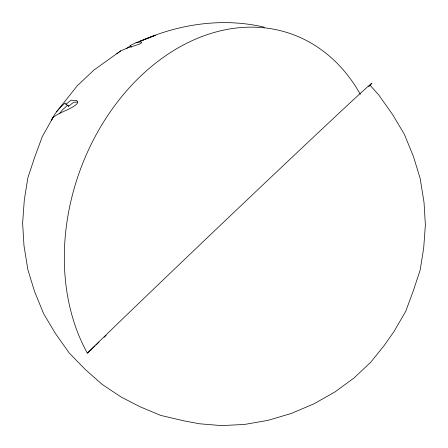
<?xml version="1.0" encoding="UTF-8"?>
<svg xmlns="http://www.w3.org/2000/svg" width="448" height="448" viewBox="0 0 448 448"><rect width="100%" height="100%" fill="white"/><g stroke="black" fill="none" stroke-linecap="round" stroke-linejoin="round"><path stroke-width="0.67" d="M52.758 117.6L52.623 117.88C59.674 111.81 69.563 110.264 76.558 104.227C77.633 103.23 78.12 101.242 76.479 100.453L71.086 100.234A200.81 121.99 22.3 0 0 65.99 104.272A177.201 6.86 65.7 0 0 65.078 103.085C59.332 107.733 54.505 113.641 51.402 120.378L52.864 117.751L42.252 136.735L34.675 157.242L27.854 177.817L24.304 200.015L22.624 223.149L23.99 245.756L27.838 269.55L34.468 291.239L43.669 313.79L55.345 333.34L69.143 352.906L85.098 369.32L102.239 384.462L121.24 397.09L140.073 406.767L160.563 415.363L183.618 420.773L199.466 423.774L221.424 425.6L244.479 424.452L268.005 420.358L291.362 413.431L313.908 403.855L335.037 391.899L354.161 377.882L370.765 362.197L384.395 345.257L394.05 331.436L405.748 311.265L413.325 290.758L420.146 270.183L423.696 247.985L425.376 224.851L424.01 202.244L420.162 178.45L413.532 156.761L404.331 134.21L392.655 114.66L378.857 95.094L370.048 85.226M56.554 111.832L77.235 85.803L93.839 70.118L120.786 50.82L126.857 48.182L138.981 44.302L141.081 43.249L141.691 42.37L140.79 41.888L135.99 42.756A173.802 105.582 22.3 0 0 130.351 45.455A201.258 7.795 65.7 0 0 130.077 45.83L126.51 48.642M59.606 113.495L62.429 109.861L67.726 105.101A174.25 6.748 65.7 0 1 68.628 106.266A197.467 119.958 22.3 0 1 73.634 102.295L77.308 102.004M360.31 94.265A201.617 153.608 -70.5 0 0 141.103 75.69A201.617 153.608 -70.5 0 0 87.349 353.125L94.97 345.923M95.984 344.96L99.036 342.082M104.115 337.282L106.148 335.362M116.794 53.844L120.786 50.82M135.99 42.756L155.299 35.314L139.888 41.39C178.595 24.002 222.768 17.326 264.382 27.227M65.99 104.272L68.628 106.266M130.351 45.455L131.286 47.242M87.349 353.125A201.617 1.602 -43.6 0 1 260.417 187.242A201.617 1.602 -43.6 0 1 368.659 86.794"/></g></svg>
